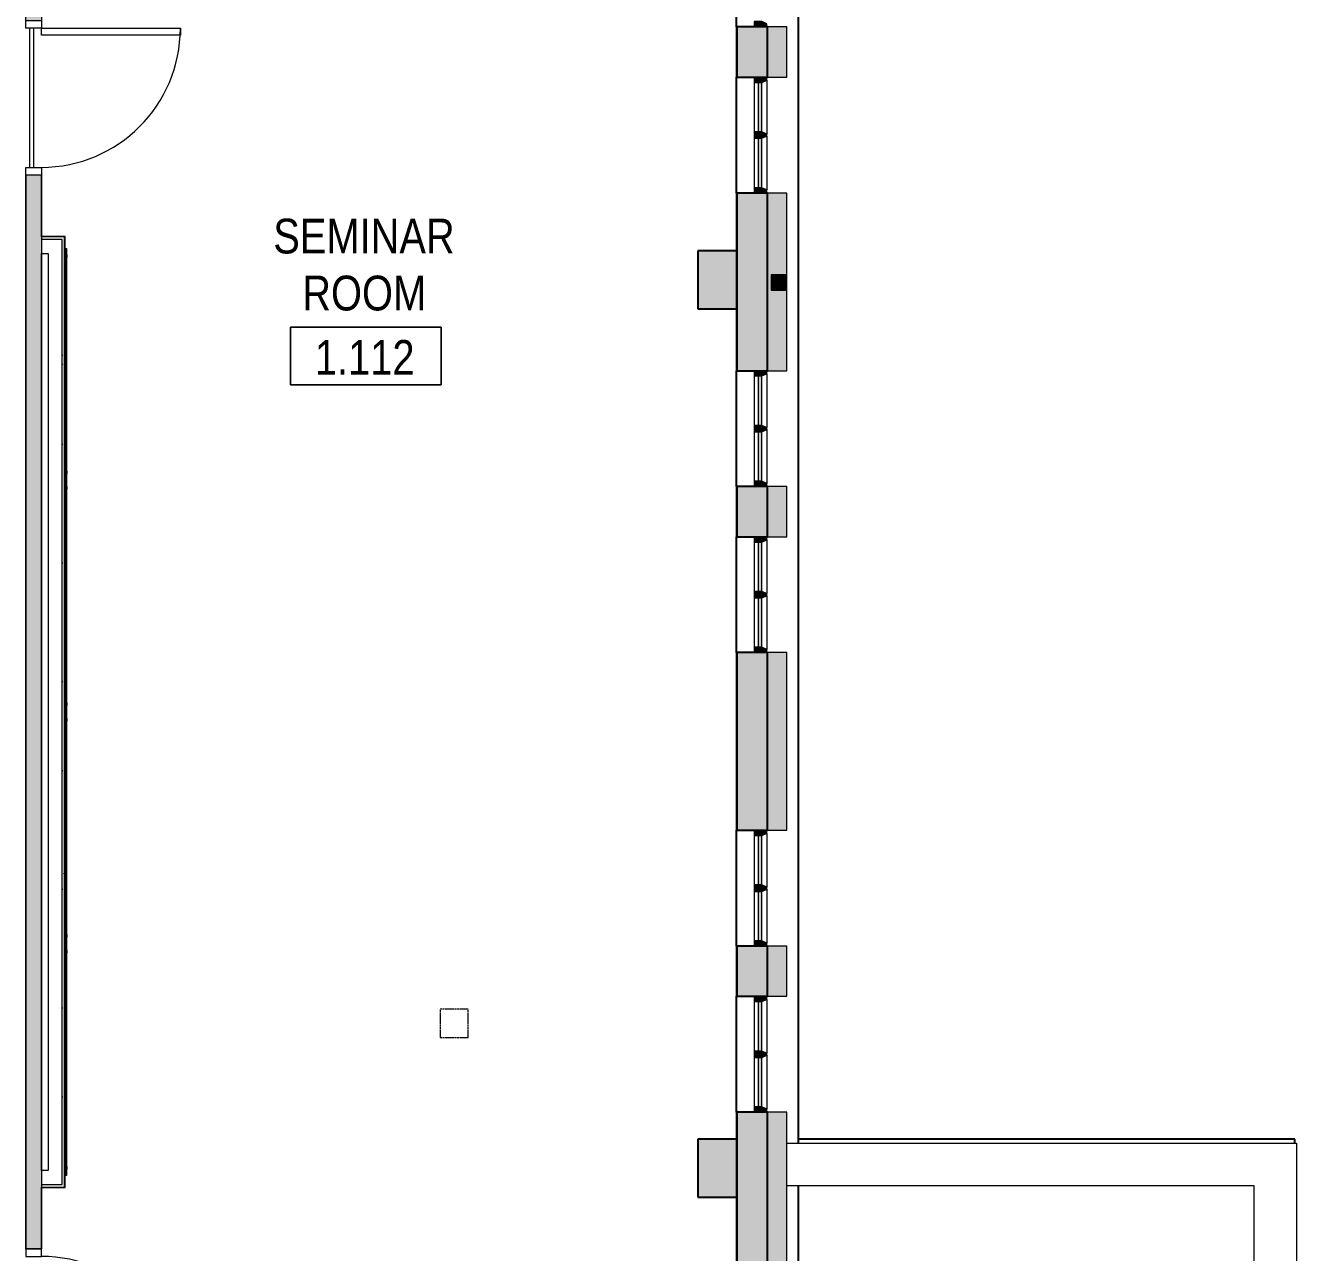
# Model space of a CAD drawing. Header units: inches. Extents: x -3640 to -1418, y -3630 to 137.
# Drawn here: x -3049.5 to -2720.4, y -1668.5 to -1350.7 of the extents above; entities that cross this region are included whole.
import ezdxf

# ---------------------------------------------------------------- set-up
doc = ezdxf.new("R2010")
doc.units = ezdxf.units.IN
doc.header["$MEASUREMENT"] = 0
doc.linetypes.add('Hidden Equipment- BSALS', pattern=[0.0625, 0.03125, -0.03125])
for name, color, linetype, lineweight in [('A-AREA-IDEN', 2, 'Continuous', 9), ('A-DOOR', 31, 'Continuous', 13), ('A-DOOR-FRAM', 31, 'Continuous', 13), ('A-FLOR', 192, 'Continuous', 13), ('A-GENM', 13, 'Continuous', 9), ('A-GLAZ-CURT', 52, 'Continuous', 13), ('A-GLAZ-CWMG', 51, 'Continuous', 13), ('A-WALL', 113, 'Continuous', 13), ('A-WALL-PATT', 111, 'Continuous', 13), ('I-WALL', 2, 'Continuous', 13), ('L-SITE-WALL', 31, 'Continuous', 13), ('Q-SPCQ', 91, 'Continuous', 13), ('S-COLS', 52, 'Continuous', 13)]:
    doc.layers.add(name, color=color, linetype=linetype, lineweight=lineweight)
doc.styles.add('Arial Narrow', font='ARIALN.TTF', dxfattribs={"height": 9})

# ---------------------------------------------------------------- blocks, each defined once
blk = doc.blocks.new('15830016-STRUCT_MARTINEZ-MOORE_CENTRAL_v2018_rvt-1-DIMENSION PLAN - LEVEL 1 _567_ - 2__ - CAD')
at = {"layer": 'A-WALL-PATT', "lineweight": 20}
h = blk.add_hatch(color=10, dxfattribs=at)
h.paths.add_polyline_path([(-2865.4, -2624.64), (-2857.4, -2624.64), (-2857.4, -2581.14), (-2865.4, -2581.14), (-2865.4, -2616.64)], flags=0)
h.paths.add_polyline_path([(-2857.4, -2551.14), (-2857.4, -2538.14), (-2865.4, -2538.14), (-2865.4, -2551.14)], flags=0)
h.paths.add_polyline_path([(-2865.4, -2508.14), (-2857.4, -2508.14), (-2857.4, -2462.14), (-2865.4, -2462.14)], flags=0)
h.paths.add_polyline_path([(-2865.4, -2432.14), (-2857.4, -2432.14), (-2857.4, -2419.14), (-2865.4, -2419.14)], flags=0)
h.paths.add_polyline_path([(-2857.4, -2389.14), (-2857.4, -2343.14), (-2865.4, -2343.14), (-2865.4, -2389.14)], flags=0)
h.paths.add_polyline_path([(-2865.4, -2313.14), (-2857.4, -2313.14), (-2857.4, -2300.14), (-2865.4, -2300.14)], flags=0)
h.paths.add_polyline_path([(-2857.4, -2270.14), (-2857.4, -2224.14), (-2865.4, -2224.14), (-2865.4, -2270.14)], flags=0)
h.paths.add_polyline_path([(-2865.4, -2194.14), (-2857.4, -2194.14), (-2857.4, -2181.14), (-2865.4, -2181.14)], flags=0)
h.paths.add_polyline_path([(-2865.4, -2151.14), (-2857.4, -2151.14), (-2857.4, -1977.42), (-2865.4, -1977.42), (-2865.4, -2144.14)], flags=0)
h.paths.add_polyline_path([(-2865.4, -1805.99), (-2857.4, -1805.99), (-2857.4, -1632.14), (-2865.4, -1632.14), (-2865.4, -1771.64), (-2863.24, -1771.64), (-2863.24, -1772.39), (-2865.4, -1772.39), (-2865.4, -1778.63)], flags=0)
h.paths.add_polyline_path([(-2865.4, -1602.14), (-2857.4, -1602.14), (-2857.4, -1589.14), (-2865.4, -1589.14)], flags=0)
h.paths.add_polyline_path([(-2857.4, -1559.14), (-2857.4, -1513.14), (-2865.4, -1513.14), (-2865.4, -1559.14)], flags=0)
h.paths.add_polyline_path([(-2865.4, -1483.14), (-2857.4, -1483.14), (-2857.4, -1470.14), (-2865.4, -1470.14)], flags=0)
h.paths.add_polyline_path([(-2857.4, -1440.14), (-2857.4, -1394.14), (-2865.4, -1394.14), (-2865.4, -1440.14)], flags=0)
h.paths.add_polyline_path([(-2865.4, -1364.14), (-2857.4, -1364.14), (-2857.4, -1351.14), (-2865.4, -1351.14), (-2865.4, -1357.81)], flags=0)
h.paths.add_polyline_path([(-2865.4, -1321.14), (-2857.4, -1321.14), (-2857.4, -1275.14), (-2865.4, -1275.14), (-2865.4, -1293.07)], flags=0)
h.paths.add_polyline_path([(-2865.4, -1245.14), (-2857.4, -1245.14), (-2857.4, -1232.14), (-2865.4, -1232.14)], flags=0)
h.paths.add_polyline_path([(-2857.4, -1202.14), (-2857.4, -1158.64), (-2865.4, -1158.64), (-2865.4, -1202.14)], flags=0)
at = {"layer": 'S-COLS', "lineweight": 5}
for points in [[(-2875.4, -1424.14), (-2865.4, -1424.14), (-2865.4, -1409.14), (-2875.4, -1409.14), (-2875.4, -1422.55)], [(-2865.4, -1654.14), (-2865.4, -1639.14), (-2875.4, -1639.14), (-2875.4, -1654.14)]]:
    blk.add_hatch(color=50, dxfattribs=at).paths.add_polyline_path(points, flags=0)
at = {"layer": 'A-FLOR', "color": 253, "lineweight": 25}
for p, q in [((-2720.83, -1639.14), (-2849.4, -1639.14)), ((-2720.83, -1640.2), (-2720.83, -1639.14))]:
    blk.add_line(p, q, dxfattribs=at)
at = {"layer": 'A-WALL', "color": 253, "lineweight": 25}
for p, q in [((-2849.4, -1174.64), (-2849.4, -1640.2)), ((-2865.4, -1351.14), (-2865.4, -1321.14)), ((-2865.4, -1394.14), (-2865.4, -1364.14)), ((-2865.4, -1470.14), (-2865.4, -1440.14)), ((-2865.4, -1513.14), (-2865.4, -1483.14)), ((-2865.4, -1589.14), (-2865.4, -1559.14)), ((-2865.4, -1632.14), (-2865.4, -1602.14)), ((-2849.4, -1651.2), (-2849.4, -1720.2))]:
    blk.add_line(p, q, dxfattribs=at)
at = {"layer": 'L-SITE-WALL', "color": 253, "lineweight": 25}
for p, q in [((-2865.4, -1351.14), (-2865.4, -1364.14)), ((-2857.4, -1351.14), (-2865.4, -1351.14)), ((-2857.4, -1364.14), (-2857.4, -1351.14)), ((-2865.4, -1364.14), (-2857.4, -1364.14)), ((-2865.4, -1394.14), (-2865.4, -1409.14)), ((-2857.4, -1394.14), (-2865.4, -1394.14)), ((-2857.4, -1440.14), (-2857.4, -1394.14)), ((-2865.4, -1409.14), (-2865.4, -1424.14)), ((-2865.4, -1424.14), (-2865.4, -1440.14)), ((-2865.4, -1440.14), (-2857.4, -1440.14)), ((-2865.4, -1470.14), (-2865.4, -1483.14)), ((-2857.4, -1470.14), (-2865.4, -1470.14)), ((-2857.4, -1483.14), (-2857.4, -1470.14)), ((-2865.4, -1483.14), (-2857.4, -1483.14)), ((-2865.4, -1513.14), (-2865.4, -1559.14)), ((-2857.4, -1513.14), (-2865.4, -1513.14)), ((-2857.4, -1559.14), (-2857.4, -1513.14)), ((-2865.4, -1559.14), (-2857.4, -1559.14)), ((-2865.4, -1589.14), (-2865.4, -1602.14)), ((-2857.4, -1589.14), (-2865.4, -1589.14)), ((-2857.4, -1602.14), (-2857.4, -1589.14)), ((-2865.4, -1602.14), (-2857.4, -1602.14)), ((-2865.4, -1632.14), (-2865.4, -1639.14)), ((-2857.4, -1632.14), (-2865.4, -1632.14)), ((-2857.4, -1805.99), (-2857.4, -1632.14)), ((-2865.4, -1639.14), (-2865.4, -1654.14)), ((-2865.4, -1654.14), (-2865.4, -1754.14))]:
    blk.add_line(p, q, dxfattribs=at)
at = {"layer": 'S-COLS', "color": 253, "lineweight": 25}
for p, q in [((-2865.4, -1409.14), (-2875.4, -1409.14)), ((-2875.4, -1409.14), (-2875.4, -1424.14)), ((-2875.4, -1424.14), (-2865.4, -1424.14)), ((-2865.4, -1639.14), (-2875.4, -1639.14)), ((-2875.4, -1639.14), (-2875.4, -1654.14)), ((-2875.4, -1654.14), (-2865.4, -1654.14))]:
    blk.add_line(p, q, dxfattribs=at)
at = {"layer": 'S-COLS', "color": 9}
for p, q in [((-2865.4, -1424.14), (-2865.4, -1409.14)), ((-2865.4, -1654.14), (-2865.4, -1639.14))]:
    blk.add_line(p, q, dxfattribs=at)
blk = doc.blocks.new('System Panel - Winco Glass-383356-DIMENSION PLAN - LEVEL 1 _567_ - 2__ - CAD')
at = {"layer": 'A-GLAZ-CURT', "lineweight": 9}
blk.add_hatch(color=90, dxfattribs=at).paths.add_polyline_path([(6.390625, 0), (6.390625, 1), (-6.390625, 1), (-6.390625, 0)], flags=0)
at = {"layer": 'A-GLAZ-CURT', "lineweight": 20}
for p, q in [((6.390625, 1), (-6.390625, 1)), ((-6.390625, 1), (-6.390625, 0)), ((6.390625, 0), (6.390625, 1)), ((-6.390625, 0), (6.390625, 0))]:
    blk.add_line(p, q, dxfattribs=at)
blk = doc.blocks.new('Rectangular Mullion - Winco Accent Full_Left-383357-DIMENSION PLAN - LEVEL 1 _567_ - 2__ - CAD')
at = {"layer": 'A-GLAZ-CWMG', "lineweight": 9}
blk.add_hatch(color=90, dxfattribs=at).paths.add_polyline_path([(-0.79, 1.25), (0, 1.25), (0, -2), (-1.38, -2), (-1.38, 0)], flags=0)
at = {"layer": 'A-GLAZ-CWMG', "lineweight": 20}
for p, q in [((-1.38, 0), (-0.79, 1.25)), ((-1.38, -2), (-1.38, 0)), ((-0.79, 1.25), (0, 1.25)), ((0, 1.25), (0, -2)), ((0, -2), (-1.38, -2))]:
    blk.add_line(p, q, dxfattribs=at)
blk = doc.blocks.new('Rectangular Mullion - Winco Accent Full_Right-383360-DIMENSION PLAN - LEVEL 1 _567_ - 2__ - CAD')
at = {"layer": 'A-GLAZ-CWMG', "lineweight": 9}
for p, q in [((-2730.74, -1163.2), (-2743.52, -1163.2)), ((-2730.16, -1166.45), (-2744.1, -1166.45))]:
    blk.add_line(p, q, dxfattribs=at)
blk = doc.blocks.new('Rectangular Mullion - Winco Accent Full_Right-383365-DIMENSION PLAN - LEVEL 1 _567_ - 2__ - CAD')
at = {"layer": 'A-GLAZ-CWMG', "lineweight": 9}
blk.add_hatch(color=90, dxfattribs=at).paths.add_polyline_path([(0, 1.25), (-0.79, 1.25), (-1.38, 0), (-1.38, -2), (0, -2), (0, -1.62)], flags=0)
at = {"layer": 'A-GLAZ-CWMG', "lineweight": 20}
for p, q in [((-0.79, 1.25), (-1.38, 0)), ((-1.38, 0), (-1.38, -2)), ((0, 1.25), (-0.79, 1.25)), ((0, -2), (0, 1.25)), ((-1.38, -2), (0, -2))]:
    blk.add_line(p, q, dxfattribs=at)
blk = doc.blocks.new('Rectangular Mullion - Winco Accent Full_Right-384203-DIMENSION PLAN - LEVEL 1 _567_ - 2__ - CAD')
at = {"layer": 'A-GLAZ-CWMG', "lineweight": 9}
for p, q in [((-2716.27, -1163.2), (-2729.05, -1163.2)), ((-2715.69, -1166.45), (-2729.63, -1166.45))]:
    blk.add_line(p, q, dxfattribs=at)
blk = doc.blocks.new('Rectangular Mullion - Winco Accent Full-384206-DIMENSION PLAN - LEVEL 1 _567_ - 2__ - CAD')
at = {"layer": 'A-GLAZ-CWMG', "lineweight": 9}
blk.add_hatch(color=90, dxfattribs=at).paths.add_polyline_path([(0.26, 1.25), (0.84, 0), (0.84, -2), (-0.84, -2), (-0.84, 0), (-0.26, 1.25)], flags=0)
at = {"layer": 'A-GLAZ-CWMG', "lineweight": 20}
for p, q in [((-0.84, 0), (-0.26, 1.25)), ((-0.84, -2), (-0.84, 0)), ((-0.26, 1.25), (0.26, 1.25)), ((0.26, 1.25), (0.84, 0)), ((0.84, 0), (0.84, -2)), ((0.84, -2), (-0.84, -2))]:
    blk.add_line(p, q, dxfattribs=at)
blk = doc.blocks.new('Basic Wall _ Generic - 4_ - ___-3572207-DIMENSION PLAN - LEVEL 1 _567_ - 2__ - CAD')
at = {"layer": 'A-WALL', "lineweight": 20}
for p, q in [((-3049.52, -1306.64), (-3049.4, -1306.64)), ((-3049.52, -1306.64), (-3049.52, -1349.49)), ((-3049.4, -1349.49), (-3049.52, -1349.49)), ((-3049.52, -1389.49), (-3049.4, -1389.49)), ((-3049.52, -1389.49), (-3049.52, -1667.49)), ((-3049.4, -1667.49), (-3049.52, -1667.49)), ((-3049.52, -1707.49), (-3049.4, -1707.49)), ((-3049.52, -1707.49), (-3049.52, -1731.64)), ((-3049.4, -1731.64), (-3049.52, -1731.64))]:
    blk.add_line(p, q, dxfattribs=at)
blk = doc.blocks.new('Basic Wall _ Generic - 4_ - ___-3571886-DIMENSION PLAN - LEVEL 1 _567_ - 2__ - CAD')
at = {"layer": 'A-WALL', "lineweight": 20}
for p, q in [((-3045.27, -1349.49), (-3045.27, -1310.89)), ((-3045.27, -1349.49), (-3045.4, -1349.49)), ((-3045.4, -1389.49), (-3045.27, -1389.49)), ((-3045.27, -1405.52), (-3045.27, -1389.49)), ((-3045.27, -1647.27), (-3045.27, -1409.77)), ((-3045.27, -1667.49), (-3045.27, -1651.52)), ((-3045.27, -1667.49), (-3045.4, -1667.49)), ((-3045.4, -1707.49), (-3045.27, -1707.49)), ((-3045.27, -1731.64), (-3045.27, -1707.49))]:
    blk.add_line(p, q, dxfattribs=at)
blk = doc.blocks.new('Door-A1_4-BSALS - A1_4-36x84-BSALS-3917090-DIMENSION PLAN - LEVEL 1 _567_ - 2__ - CAD')
at = {"layer": 'A-DOOR', "lineweight": 20}
for p, q in [((16.25, 38), (16.25, 2)), ((18, 38), (16.25, 38)), ((18, 2), (18, 38)), ((16.25, 2), (18, 2))]:
    blk.add_line(p, q, dxfattribs=at)
at = {"layer": 'A-DOOR', "lineweight": 9}
blk.add_arc((18, 2), 36, 90, 180, dxfattribs=at)
at = {"layer": 'A-DOOR-FRAM', "lineweight": 20}
for p, q in [((-18, 2), (-20, 2)), ((-20, 2), (-20, -2)), ((-18, -2), (-18, 2)), ((20, 2), (18, 2)), ((18, 2), (18, -2)), ((20, -2), (20, 2)), ((-20, -2), (-18, -2)), ((18, -2), (20, -2))]:
    blk.add_line(p, q, dxfattribs=at)
blk = doc.blocks.new('Door-A1_4-BSALS - A1_4-36x84-BSALS-3442763-DIMENSION PLAN - LEVEL 1 _567_ - 2__ - CAD')
at = {"layer": 'A-DOOR', "lineweight": 20}
for p, q in [((16.25, -2), (18, -2)), ((16.25, -38), (16.25, -2)), ((18, -2), (18, -38)), ((18, -38), (16.25, -38))]:
    blk.add_line(p, q, dxfattribs=at)
at = {"layer": 'A-DOOR', "lineweight": 9}
blk.add_arc((18, -2), 36, 180, 270, dxfattribs=at)
at = {"layer": 'A-DOOR-FRAM', "lineweight": 20}
for p, q in [((-20, -2), (-20, 2)), ((-20, 2), (-18, 2)), ((-18, 2), (-18, -2)), ((18, -2), (18, 2)), ((18, 2), (20, 2)), ((20, 2), (20, -2)), ((-18, -2), (-20, -2)), ((20, -2), (18, -2))]:
    blk.add_line(p, q, dxfattribs=at)
blk = doc.blocks.new('Basic Wall _ A3-4 1_4_-BSALS - ___-3569829-DIMENSION PLAN - LEVEL 1 _567_ - 2__ - CAD')
at = {"layer": 'I-WALL', "lineweight": 20}
for q in [(-3045.27, -1405.39), (-3039.4, -1405.52)]:
    blk.add_line((-3039.27, -1405.39), q, dxfattribs=at)
blk = doc.blocks.new('Basic Wall _ A3-4 1_4_-BSALS - ___-3569830-DIMENSION PLAN - LEVEL 1 _567_ - 2__ - CAD')
at = {"layer": 'I-WALL', "lineweight": 20}
for p, q in [((-3039.4, -1405.52), (-3039.27, -1405.39)), ((-3039.27, -1410.17), (-3039.27, -1405.39)), ((-3039.27, -1466.17), (-3039.27, -1410.86)), ((-3039.27, -1470.17), (-3039.27, -1466.86)), ((-3039.27, -1526.17), (-3039.27, -1470.86)), ((-3039.27, -1530.17), (-3039.27, -1526.86)), ((-3039.27, -1586.17), (-3039.27, -1530.86)), ((-3039.27, -1590.17), (-3039.27, -1586.86)), ((-3039.27, -1646.17), (-3039.27, -1590.86)), ((-3039.27, -1651.64), (-3039.27, -1646.86)), ((-3039.27, -1651.64), (-3039.4, -1651.52))]:
    blk.add_line(p, q, dxfattribs=at)
blk = doc.blocks.new('Basic Wall _ A3-4 1_4_-BSALS - ___-3569831-DIMENSION PLAN - LEVEL 1 _567_ - 2__ - CAD')
at = {"layer": 'I-WALL', "lineweight": 20}
for p in [(-3045.27, -1651.64), (-3039.4, -1651.52)]:
    blk.add_line(p, (-3039.27, -1651.64), dxfattribs=at)
blk = doc.blocks.new('Board-Clarus-Glassboard-Depth-Face-Based - MB1-5_x4_-3275372-DIMENSION PLAN - LEVEL 1 _567_ - 2__ - CAD')
at = {"layer": 'Q-SPCQ', "lineweight": 9}
for p, q in [((-3039.4, -1530.86), (-3039.4, -1530.17)), ((-3039.4, -1530.17), (-3039.15, -1530.17)), ((-3039.15, -1530.17), (-3039.15, -1528.52)), ((-3039.15, -1528.52), (-3038.9, -1528.52)), ((-3039.15, -1530.86), (-3039.15, -1530.17)), ((-3038.9, -1528.52), (-3038.9, -1530.17)), ((-3038.9, -1530.17), (-3038.81, -1530.17)), ((-3038.9, -1530.86), (-3038.9, -1530.17)), ((-3038.81, -1530.17), (-3038.81, -1530.86)), ((-3039.15, -1530.86), (-3039.4, -1530.86)), ((-3039.15, -1586.17), (-3039.15, -1530.86)), ((-3038.81, -1530.86), (-3038.9, -1530.86)), ((-3038.9, -1530.86), (-3038.9, -1586.17)), ((-3039.15, -1586.86), (-3039.15, -1558.17)), ((-3038.9, -1586.86), (-3038.9, -1558.17)), ((-3039.4, -1586.17), (-3039.15, -1586.17)), ((-3039.4, -1586.86), (-3039.4, -1586.17)), ((-3039.4, -1586.86), (-3039.4, -1586.17)), ((-3039.4, -1586.17), (-3039.15, -1586.17)), ((-3039.15, -1586.17), (-3039.15, -1586.86)), ((-3038.9, -1586.86), (-3038.9, -1586.17)), ((-3038.9, -1586.17), (-3038.81, -1586.17)), ((-3038.9, -1586.17), (-3038.81, -1586.17)), ((-3038.81, -1586.17), (-3038.81, -1586.86)), ((-3038.81, -1586.17), (-3038.81, -1586.86)), ((-3039.15, -1586.86), (-3039.4, -1586.86)), ((-3039.15, -1586.86), (-3039.4, -1586.86)), ((-3039.15, -1588.52), (-3039.15, -1586.86)), ((-3038.9, -1588.52), (-3039.15, -1588.52)), ((-3038.81, -1586.86), (-3038.9, -1586.86)), ((-3038.81, -1586.86), (-3038.9, -1586.86)), ((-3038.9, -1586.86), (-3038.9, -1588.52))]:
    blk.add_line(p, q, dxfattribs=at)
at = {"layer": 'Q-SPCQ', "linetype": 'Hidden Equipment- BSALS', "lineweight": 20}
blk.add_line((-3038.9, -1588.52), (-3038.9, -1528.52), dxfattribs=at)
blk = doc.blocks.new('Equip-Projector-Ceiling- BSALS - PROJECTOR-2055592-DIMENSION PLAN - LEVEL 1 _567_ - 2__ - CAD')
at = {"layer": 'Q-SPCQ', "linetype": 'Hidden Equipment- BSALS', "lineweight": 20}
for p, q in [((-3.65, -3.65), (-3.65, 3.65)), ((-3.65, 3.65), (3.65, 3.65)), ((3.65, 3.65), (3.65, -3.65)), ((3.65, -3.65), (-3.65, -3.65))]:
    blk.add_line(p, q, dxfattribs=at)
blk = doc.blocks.new('Down Spouts3 - Down Spouts-4005655-DIMENSION PLAN - LEVEL 1 _567_ - 2__ - CAD')
at = {"layer": 'A-GENM'}
blk.add_hatch(color=90, dxfattribs=at).paths.add_polyline_path([(-2852.4, -1419.33), (-2852.4, -1415.33), (-2856.4, -1415.33), (-2856.4, -1419.33)], flags=0)
for p, q in [((-2852.4, -1415.33), (-2856.4, -1415.33)), ((-2856.4, -1415.33), (-2856.4, -1419.33)), ((-2852.4, -1419.33), (-2852.4, -1415.33)), ((-2856.4, -1419.33), (-2852.4, -1419.33))]:
    blk.add_line(p, q, dxfattribs=at)
blk = doc.blocks.new('Room Tag- BSALS - Room Tag-28050-DIMENSION PLAN - LEVEL 1 _567_ - 2__ - CAD')
at = {"layer": 'A-AREA-IDEN'}
for p, q in [((-0.203125, -0.171875), (-0.203125, -0.015625)), ((-0.203125, -0.015625), (0.203125, -0.015625)), ((0.203125, -0.015625), (-0.203125, -0.015625)), ((-0.203125, -0.015625), (-0.203125, -0.171875)), ((0.203125, -0.015625), (0.203125, -0.171875)), ((0.203125, -0.171875), (0.203125, -0.015625)), ((0.203125, -0.171875), (-0.203125, -0.171875)), ((-0.203125, -0.171875), (0.203125, -0.171875))]:
    blk.add_line(p, q, dxfattribs=at)

msp = doc.modelspace()

# ---------------------------------------------------------------- block references
at = {"lineweight": 5}
msp.add_blockref('15830016-STRUCT_MARTINEZ-MOORE_CENTRAL_v2018_rvt-1-DIMENSION PLAN - LEVEL 1 _567_ - 2__ - CAD', (0, 0), dxfattribs=at)

# ---------------------------------------------------------------- next in the draw order: hatches: boundary and pattern name
at = {"layer": 'A-WALL-PATT', "lineweight": 20}
h = msp.add_hatch(color=10, dxfattribs=at)
h.paths.add_polyline_path([(-2865.27, -1797.64), (-2852.4, -1797.64), (-2852.4, -1632.14), (-2865.27, -1632.14), (-2865.27, -1771.64), (-2863.24, -1771.64), (-2863.24, -1772.39), (-2865.27, -1772.39), (-2865.27, -1778.63)], flags=0)
h.paths.add_polyline_path([(-2852.4, -1602.14), (-2852.4, -1589.14), (-2865.27, -1589.14), (-2865.27, -1602.14)], flags=0)
h.paths.add_polyline_path([(-2852.4, -1559.14), (-2852.4, -1513.14), (-2865.27, -1513.14), (-2865.27, -1559.14)], flags=0)
h.paths.add_polyline_path([(-2852.4, -1483.14), (-2852.4, -1470.14), (-2865.27, -1470.14), (-2865.27, -1483.14)], flags=0)
h.paths.add_polyline_path([(-2865.27, -1440.14), (-2852.4, -1440.14), (-2852.4, -1394.14), (-2865.27, -1394.14), (-2865.27, -1422.55)], flags=0)
h.paths.add_polyline_path([(-2865.27, -1364.14), (-2852.4, -1364.14), (-2852.4, -1351.14), (-2865.27, -1351.14), (-2865.27, -1357.81)], flags=0)
h.paths.add_polyline_path([(-2852.4, -1321.14), (-2852.4, -1275.14), (-2865.27, -1275.14), (-2865.27, -1321.14)], flags=0)
h.paths.add_polyline_path([(-2852.4, -1245.14), (-2852.4, -1232.14), (-2865.27, -1232.14), (-2865.27, -1245.14)], flags=0)
h.paths.add_polyline_path([(-2852.4, -1202.14), (-2852.4, -1171.64), (-2865.27, -1171.64), (-2865.27, -1202.14)], flags=0)
at = {"layer": 'A-WALL-PATT', "lineweight": 5}
h = msp.add_hatch(color=50, dxfattribs=at)
h.paths.add_polyline_path([(-3045.4, -1731.64), (-3045.4, -1707.49), (-3049.4, -1707.49), (-3049.4, -1731.64)], flags=0)
h.paths.add_polyline_path([(-3049.4, -1667.49), (-3045.4, -1667.49), (-3045.4, -1389.49), (-3049.4, -1389.49), (-3049.4, -1616.78)], flags=0)
h.paths.add_polyline_path([(-3045.4, -1349.49), (-3045.4, -1306.64), (-3049.4, -1306.64), (-3049.4, -1349.49)], flags=0)
at = {"layer": 'A-WALL-PATT', "lineweight": 9}
h = msp.add_hatch(dxfattribs=at)
h.set_pattern_fill('FP_1', color=256, style=0, pattern_type=2)
h.set_pattern_definition([(0, (0, 0), (30.72, 7.68), [1.267, -21.773, 1.267, -21.773, -122.88]), (0, (0, 0), (30.72, 7.68), [-46.08, 1.267, -44.813, 1.267, -21.773, -53.76]), (0, (0, 0), (30.72, 7.68), [-115.2, 1.267, -14.093, 1.267, -37.133]), (120, (11.52, 3.84), (-22.011075, 22.7643), [1.267, -21.773, 1.267, -21.773, -122.88]), (120, (11.52, 3.84), (-22.011075, 22.7643), [-46.08, 1.267, -44.813, 1.267, -21.773, -53.76]), (120, (11.52, 3.84), (-22.011075, 22.7643), [-115.2, 1.267, -14.093, 1.267, -37.133]), (240, (15.36, 19.2), (-8.708925, -30.4443), [1.267, -21.773, 1.267, -21.773, -122.88]), (240, (15.36, 19.2), (-8.708925, -30.4443), [-46.08, 1.267, -44.813, 1.267, -21.773, -53.76]), (240, (15.36, 19.2), (-8.708925, -30.4443), [-115.2, 1.267, -14.093, 1.267, -37.133])])
h.paths.add_polyline_path([(-3040.02, -1650.89), (-3039.4, -1650.89), (-3039.4, -1406.14), (-3040.02, -1406.14), (-3040.02, -1647.27)], flags=0)

# ---------------------------------------------------------------- next in the draw order: linework, layer by layer
at = {"layer": 'A-FLOR', "lineweight": 20}
for p, q in [((-3048.4, -1387.49), (-3048.4, -1351.49)), ((-3047.4, -1351.49), (-3047.4, -1387.49))]:
    msp.add_line(p, q, dxfattribs=at)
at = {"layer": 'A-WALL', "lineweight": 20}
for p, q in [((-2849.4, -1174.64), (-2849.4, -1640.2)), ((-2865.4, -1351.14), (-2865.4, -1321.14)), ((-2865.27, -1351.14), (-2865.27, -1364.14)), ((-2852.4, -1351.14), (-2865.27, -1351.14)), ((-2852.4, -1364.14), (-2852.4, -1351.14)), ((-2865.4, -1394.14), (-2865.4, -1364.14)), ((-2865.27, -1364.14), (-2852.4, -1364.14)), ((-3049.4, -1389.49), (-3049.4, -1667.49)), ((-3045.4, -1389.49), (-3049.4, -1389.49)), ((-3045.4, -1405.52), (-3045.4, -1389.49)), ((-2865.27, -1394.14), (-2865.27, -1440.14)), ((-2852.4, -1394.14), (-2865.27, -1394.14)), ((-2852.4, -1440.14), (-2852.4, -1394.14)), ((-3045.4, -1647.27), (-3045.4, -1409.77)), ((-2865.4, -1470.14), (-2865.4, -1440.14)), ((-2865.27, -1440.14), (-2852.4, -1440.14)), ((-2865.27, -1470.14), (-2865.27, -1483.14)), ((-2852.4, -1470.14), (-2865.27, -1470.14)), ((-2852.4, -1483.14), (-2852.4, -1470.14)), ((-2865.4, -1513.14), (-2865.4, -1483.14)), ((-2865.27, -1483.14), (-2852.4, -1483.14)), ((-2865.27, -1513.14), (-2865.27, -1559.14)), ((-2852.4, -1513.14), (-2865.27, -1513.14)), ((-2852.4, -1559.14), (-2852.4, -1513.14)), ((-2865.4, -1589.14), (-2865.4, -1559.14)), ((-2865.27, -1559.14), (-2852.4, -1559.14)), ((-2865.27, -1589.14), (-2865.27, -1602.14)), ((-2852.4, -1589.14), (-2865.27, -1589.14)), ((-2852.4, -1602.14), (-2852.4, -1589.14)), ((-2865.4, -1632.14), (-2865.4, -1602.14)), ((-2865.27, -1602.14), (-2852.4, -1602.14)), ((-2865.27, -1632.14), (-2865.27, -1766.77)), ((-2852.4, -1632.14), (-2865.27, -1632.14)), ((-2852.4, -1859.64), (-2852.4, -1632.14)), ((-2852.4, -1640.2), (-2720.4, -1640.2)), ((-2720.4, -1640.2), (-2720.4, -1737.89)), ((-3045.4, -1667.49), (-3045.4, -1651.52)), ((-2731.4, -1651.2), (-2852.4, -1651.2)), ((-2849.4, -1651.2), (-2849.4, -1720.2)), ((-2731.4, -1737.89), (-2731.4, -1651.2)), ((-3049.4, -1667.49), (-3045.4, -1667.49))]:
    msp.add_line(p, q, dxfattribs=at)
at = {"layer": 'A-WALL'}
for p, q in [((-3045.4, -1405.52), (-3045.4, -1409.77)), ((-3040.02, -1406.14), (-3045.4, -1406.14)), ((-3040.02, -1650.89), (-3040.02, -1406.14)), ((-3045.4, -1647.27), (-3045.4, -1651.52)), ((-3045.4, -1650.89), (-3040.02, -1650.89))]:
    msp.add_line(p, q, dxfattribs=at)
at = {"layer": 'I-WALL', "lineweight": 20}
for p, q in [((-3039.4, -1405.52), (-3045.4, -1405.52)), ((-3039.4, -1410.17), (-3039.4, -1405.52)), ((-3045.4, -1409.77), (-3043.65, -1409.77)), ((-3043.65, -1409.77), (-3043.65, -1647.27)), ((-3039.4, -1466.17), (-3039.4, -1410.86)), ((-3039.4, -1470.17), (-3039.4, -1466.86)), ((-3039.4, -1526.17), (-3039.4, -1470.86)), ((-3039.4, -1530.17), (-3039.4, -1526.86)), ((-3039.4, -1586.17), (-3039.4, -1530.86)), ((-3039.4, -1590.17), (-3039.4, -1586.86)), ((-3039.4, -1646.17), (-3039.4, -1590.86)), ((-3043.65, -1647.27), (-3045.4, -1647.27)), ((-3039.4, -1651.52), (-3039.4, -1646.86)), ((-3045.4, -1651.52), (-3039.4, -1651.52))]:
    msp.add_line(p, q, dxfattribs=at)

# ---------------------------------------------------------------- next in the draw order: block references
at = {"layer": 'A-AREA-IDEN', "xscale": 95.99999999999994, "yscale": 95.99999999999994, "zscale": 95.99999999999994}
msp.add_blockref('Room Tag- BSALS - Room Tag-28050-DIMENSION PLAN - LEVEL 1 _567_ - 2__ - CAD', (-2961.35, -1427.34), dxfattribs=at)
at = {"layer": 'A-DOOR', "lineweight": 20}
for name, p, rotation in [('Door-A1_4-BSALS - A1_4-36x84-BSALS-3442763-DIMENSION PLAN - LEVEL 1 _567_ - 2__ - CAD', (-3047.4, -1369.49), 89.99999999999991), ('Door-A1_4-BSALS - A1_4-36x84-BSALS-3917090-DIMENSION PLAN - LEVEL 1 _567_ - 2__ - CAD', (-3047.4, -1687.49), 269.9999999999999)]:
    msp.add_blockref(name, p, dxfattribs=dict(at, rotation=rotation))
at = {"layer": 'A-GENM'}
msp.add_blockref('Down Spouts3 - Down Spouts-4005655-DIMENSION PLAN - LEVEL 1 _567_ - 2__ - CAD', (0, 0), dxfattribs=at)
at = {"layer": 'A-GLAZ-CURT', "lineweight": 9, "rotation": 89.9999999999968}
for p in [(-2858.83, -1371.91), (-2858.83, -1386.38), (-2858.83, -1447.91), (-2858.83, -1462.38), (-2858.83, -1490.91), (-2858.83, -1505.38), (-2858.83, -1566.91), (-2858.83, -1581.38), (-2858.83, -1609.91), (-2858.83, -1624.38)]:
    msp.add_blockref('System Panel - Winco Glass-383356-DIMENSION PLAN - LEVEL 1 _567_ - 2__ - CAD', p, dxfattribs=at)
at = {"layer": 'A-GLAZ-CWMG', "lineweight": 9}
for name, p, rotation in [('Rectangular Mullion - Winco Accent Full_Right-383365-DIMENSION PLAN - LEVEL 1 _567_ - 2__ - CAD', (-2858.83, -1351.14), 269.9999999999968), ('Rectangular Mullion - Winco Accent Full_Right-384203-DIMENSION PLAN - LEVEL 1 _567_ - 2__ - CAD', (-4024.04, 1350.75), 89.9999999999974), ('Rectangular Mullion - Winco Accent Full_Right-383360-DIMENSION PLAN - LEVEL 1 _567_ - 2__ - CAD', (-4024.04, 1350.75), 89.99999999999869), ('Rectangular Mullion - Winco Accent Full_Right-383365-DIMENSION PLAN - LEVEL 1 _567_ - 2__ - CAD', (-2858.83, -1394.14), 269.9999999999968), ('Rectangular Mullion - Winco Accent Full_Right-384203-DIMENSION PLAN - LEVEL 1 _567_ - 2__ - CAD', (-4024.04, 1274.75), 89.9999999999974), ('Rectangular Mullion - Winco Accent Full_Right-383360-DIMENSION PLAN - LEVEL 1 _567_ - 2__ - CAD', (-4024.04, 1274.75), 89.99999999999869), ('Rectangular Mullion - Winco Accent Full_Right-383365-DIMENSION PLAN - LEVEL 1 _567_ - 2__ - CAD', (-2858.83, -1470.14), 269.9999999999968), ('Rectangular Mullion - Winco Accent Full_Right-384203-DIMENSION PLAN - LEVEL 1 _567_ - 2__ - CAD', (-4024.04, 1231.75), 89.9999999999974), ('Rectangular Mullion - Winco Accent Full_Right-383360-DIMENSION PLAN - LEVEL 1 _567_ - 2__ - CAD', (-4024.04, 1231.75), 89.99999999999869), ('Rectangular Mullion - Winco Accent Full_Right-383365-DIMENSION PLAN - LEVEL 1 _567_ - 2__ - CAD', (-2858.83, -1513.14), 269.9999999999968), ('Rectangular Mullion - Winco Accent Full_Right-384203-DIMENSION PLAN - LEVEL 1 _567_ - 2__ - CAD', (-4024.04, 1155.75), 89.9999999999974), ('Rectangular Mullion - Winco Accent Full_Right-383360-DIMENSION PLAN - LEVEL 1 _567_ - 2__ - CAD', (-4024.04, 1155.75), 89.99999999999869), ('Rectangular Mullion - Winco Accent Full_Right-383365-DIMENSION PLAN - LEVEL 1 _567_ - 2__ - CAD', (-2858.83, -1589.14), 269.9999999999968), ('Rectangular Mullion - Winco Accent Full_Right-384203-DIMENSION PLAN - LEVEL 1 _567_ - 2__ - CAD', (-4024.04, 1112.75), 89.9999999999974), ('Rectangular Mullion - Winco Accent Full_Right-383360-DIMENSION PLAN - LEVEL 1 _567_ - 2__ - CAD', (-4024.04, 1112.75), 89.99999999999869), ('Rectangular Mullion - Winco Accent Full_Right-383365-DIMENSION PLAN - LEVEL 1 _567_ - 2__ - CAD', (-2858.83, -1632.14), 269.9999999999968)]:
    msp.add_blockref(name, p, dxfattribs=dict(at, rotation=rotation))
at = {"layer": 'A-GLAZ-CWMG', "lineweight": 9, "extrusion": (0, 0, -1), "rotation": 90.00000000000318}
for name, p in [('Rectangular Mullion - Winco Accent Full_Left-383357-DIMENSION PLAN - LEVEL 1 _567_ - 2__ - CAD', (2858.83, -1364.14)), ('Rectangular Mullion - Winco Accent Full-384206-DIMENSION PLAN - LEVEL 1 _567_ - 2__ - CAD', (2858.83, -1379.14)), ('Rectangular Mullion - Winco Accent Full_Left-383357-DIMENSION PLAN - LEVEL 1 _567_ - 2__ - CAD', (2858.83, -1440.14)), ('Rectangular Mullion - Winco Accent Full-384206-DIMENSION PLAN - LEVEL 1 _567_ - 2__ - CAD', (2858.83, -1455.14)), ('Rectangular Mullion - Winco Accent Full_Left-383357-DIMENSION PLAN - LEVEL 1 _567_ - 2__ - CAD', (2858.83, -1483.14)), ('Rectangular Mullion - Winco Accent Full-384206-DIMENSION PLAN - LEVEL 1 _567_ - 2__ - CAD', (2858.83, -1498.14)), ('Rectangular Mullion - Winco Accent Full_Left-383357-DIMENSION PLAN - LEVEL 1 _567_ - 2__ - CAD', (2858.83, -1559.14)), ('Rectangular Mullion - Winco Accent Full-384206-DIMENSION PLAN - LEVEL 1 _567_ - 2__ - CAD', (2858.83, -1574.14)), ('Rectangular Mullion - Winco Accent Full_Left-383357-DIMENSION PLAN - LEVEL 1 _567_ - 2__ - CAD', (2858.83, -1602.14)), ('Rectangular Mullion - Winco Accent Full-384206-DIMENSION PLAN - LEVEL 1 _567_ - 2__ - CAD', (2858.83, -1617.14))]:
    msp.add_blockref(name, p, dxfattribs=at)
at = {"layer": 'A-WALL', "lineweight": 20}
for name in ['Basic Wall _ Generic - 4_ - ___-3572207-DIMENSION PLAN - LEVEL 1 _567_ - 2__ - CAD', 'Basic Wall _ Generic - 4_ - ___-3571886-DIMENSION PLAN - LEVEL 1 _567_ - 2__ - CAD']:
    msp.add_blockref(name, (0, 0), dxfattribs=at)
at = {"layer": 'I-WALL', "lineweight": 20}
for name in ['Basic Wall _ A3-4 1_4_-BSALS - ___-3569829-DIMENSION PLAN - LEVEL 1 _567_ - 2__ - CAD', 'Basic Wall _ A3-4 1_4_-BSALS - ___-3569830-DIMENSION PLAN - LEVEL 1 _567_ - 2__ - CAD', 'Basic Wall _ A3-4 1_4_-BSALS - ___-3569831-DIMENSION PLAN - LEVEL 1 _567_ - 2__ - CAD']:
    msp.add_blockref(name, (0, 0), dxfattribs=at)
at = {"layer": 'Q-SPCQ', "linetype": 'Hidden Equipment- BSALS', "lineweight": 20}
for p in [(0, 120), (0, 60), (0, 0), (0, -60)]:
    msp.add_blockref('Board-Clarus-Glassboard-Depth-Face-Based - MB1-5_x4_-3275372-DIMENSION PLAN - LEVEL 1 _567_ - 2__ - CAD', p, dxfattribs=at)
at = {"layer": 'Q-SPCQ', "linetype": 'Hidden Equipment- BSALS', "lineweight": 20, "extrusion": (0, 0, -1), "rotation": 180}
msp.add_blockref('Equip-Projector-Ceiling- BSALS - PROJECTOR-2055592-DIMENSION PLAN - LEVEL 1 _567_ - 2__ - CAD', (2938.52, -1609.14), dxfattribs=at)

# ---------------------------------------------------------------- next in the draw order: texts
at = {"layer": 'A-AREA-IDEN', "char_height": 9, "attachment_point": 1, "style": 'Arial Narrow'}
for s, insert, width in [('SEMINAR', (-2985.34, -1400.79), 57.873), ('ROOM', (-2977.84, -1415.54), 39.693), ('1.112', (-2974.57, -1432.21), 31.512)]:
    msp.add_mtext(s, dxfattribs=dict(at, insert=insert, width=width))

doc.saveas('drawing.dxf')
